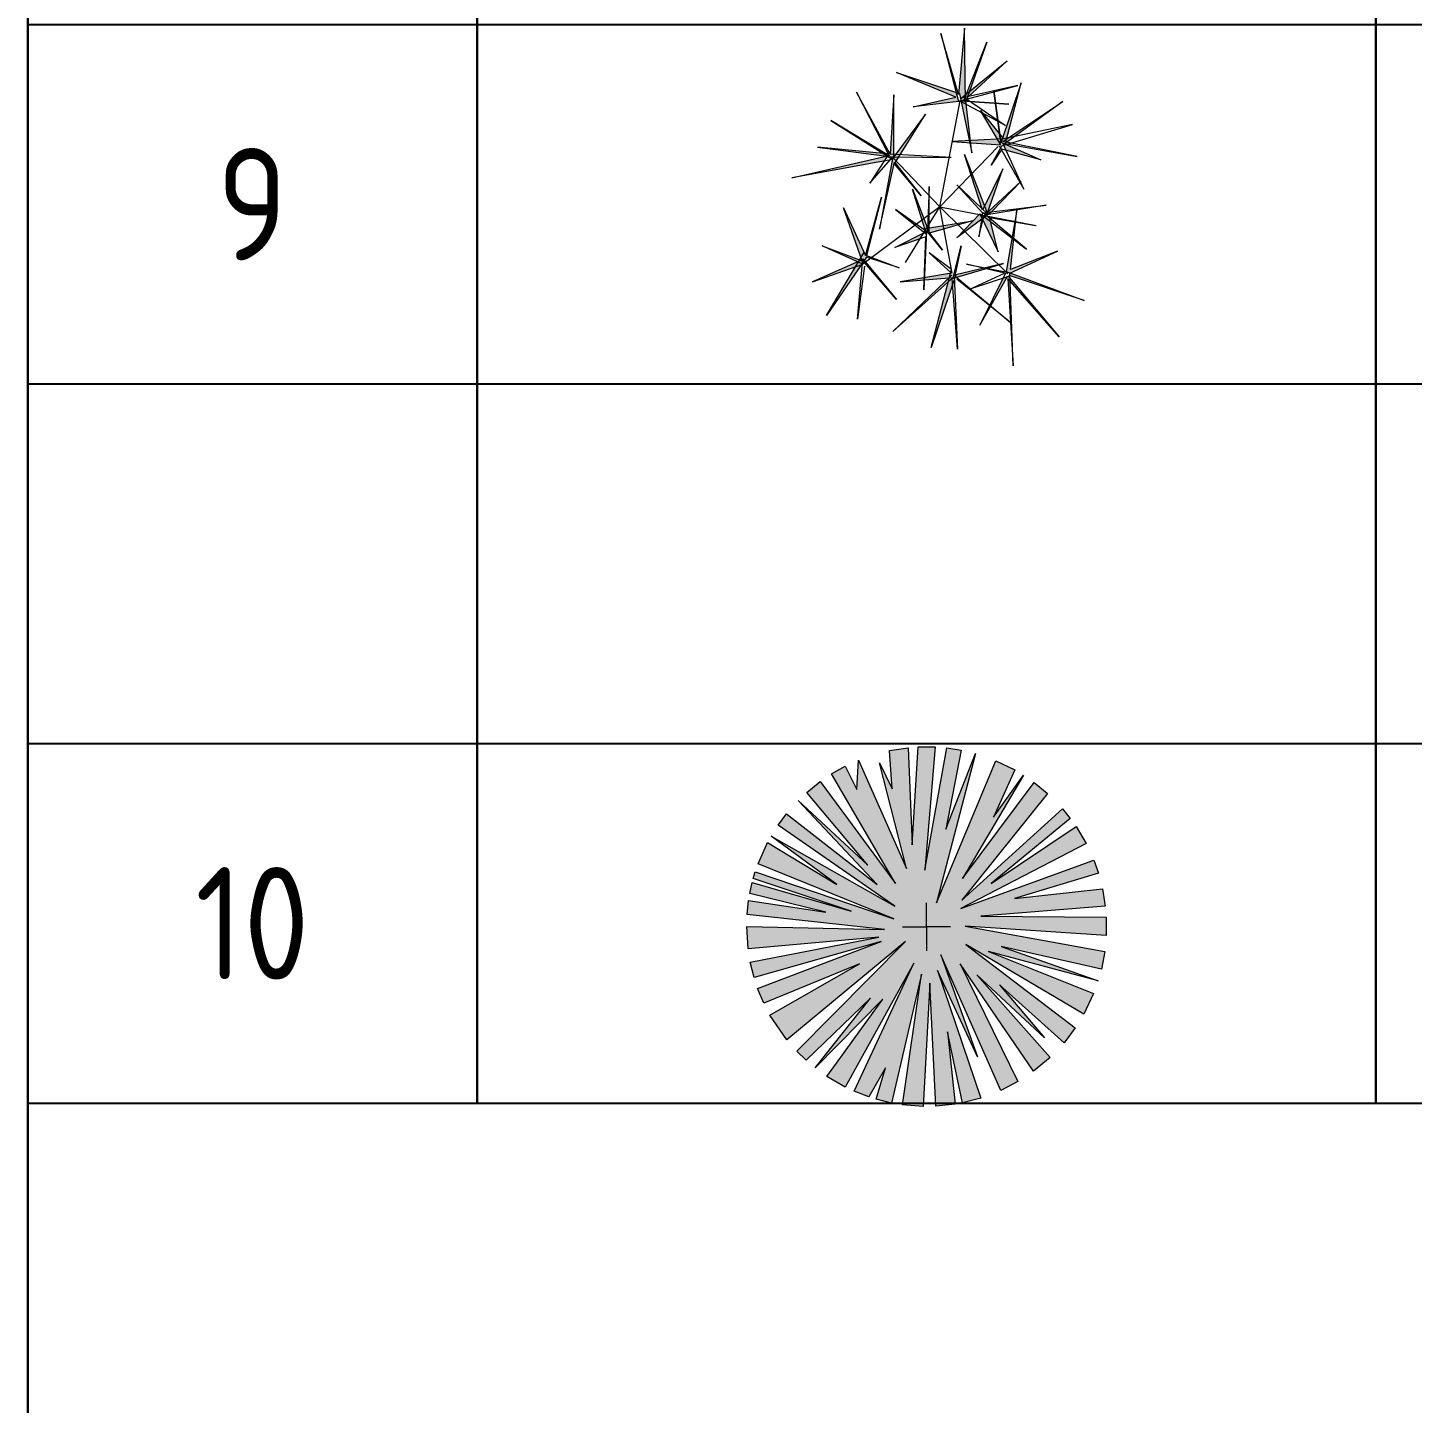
# Model space of a CAD drawing. Header units: metres. Extents: x -2072 to 1581266, y 0 to 323429.
# Drawn here: x 1734.68 to 1765.49, y 2012.66 to 2043.27 of the extents above; entities that cross this region are included whole.
import ezdxf

# ---------------------------------------------------------------- set-up
doc = ezdxf.new("R2010")
doc.units = ezdxf.units.M
doc.layers.add('ГП - Лист (таблица)', color=7, linetype='Continuous', lineweight=9)
doc.layers.add('ГП_Озеленение_деревья и кустарники', color=7, linetype='Continuous', lineweight=9, true_color=0x2e7666)
doc.styles.add('GOST Common_2', font='GOST_Common.ttf', dxfattribs={"width": 0.9, "height": 2.5})
doc.styles.add('ГП Ариал 2016', font='arial.ttf')

# ---------------------------------------------------------------- blocks, each defined once
blk = doc.blocks.new('*T90')
at = {"layer": 'Defpoints', "color": 8, "linetype": 'ByBlock', "lineweight": 0, "transparency": 16777216}
for p, q in [((0, 0), (208.026, 0)), ((0, 0), (0, -10)), ((208.026, 0), (208.026, -10))]:
    blk.add_line(p, q, dxfattribs=at)
at = {"layer": 'ГП - Лист (таблица)', "color": 0, "linetype": 'ByBlock', "lineweight": 40, "transparency": 16777216}
for p, q in [((0, -10), (208.026, -10)), ((0, -10), (0, -29.267)), ((10, -10), (10, -29.267)), ((30, -10), (30, -29.267)), ((115, -10), (115, -29.267)), ((132.406, -10), (132.406, -29.267)), ((151.584, -10), (151.584, -29.267)), ((166.584, -10), (166.584, -29.267)), ((208.026, -10), (208.026, -29.267))]:
    blk.add_line(p, q, dxfattribs=at)
at = {"layer": 'ГП - Лист (таблица)', "color": 0, "linetype": 'ByBlock', "lineweight": 30, "transparency": 16777216}
for p, q in [((0, -29.267), (208.026, -29.267)), ((0, -29.267), (0, -677.267)), ((208.026, -29.267), (208.026, -677.267)), ((10, -37.267), (10, -125.267)), ((30, -37.267), (30, -125.267)), ((115, -37.267), (115, -125.267)), ((132.406, -37.267), (132.406, -125.267)), ((151.584, -37.267), (151.584, -125.267)), ((166.584, -37.267), (166.584, -125.267)), ((10, -133.267), (10, -277.267)), ((30, -133.267), (30, -277.267)), ((115, -133.267), (115, -277.267)), ((132.406, -133.267), (132.406, -277.267)), ((151.584, -133.267), (151.584, -277.267)), ((166.584, -133.267), (166.584, -277.267)), ((10, -285.267), (10, -549.267)), ((30, -285.267), (30, -549.267)), ((115, -285.267), (115, -549.267)), ((132.406, -285.267), (132.406, -549.267)), ((151.584, -285.267), (151.584, -549.267)), ((166.584, -285.267), (166.584, -549.267)), ((10, -557.267), (10, -621.267)), ((30, -557.267), (30, -621.267)), ((115, -557.267), (115, -621.267)), ((132.406, -557.267), (132.406, -621.267)), ((151.584, -557.267), (151.584, -621.267)), ((166.584, -557.267), (166.584, -621.267)), ((10, -629.267), (10, -677.267)), ((30, -629.267), (30, -677.267)), ((115, -629.267), (115, -677.267)), ((132.406, -629.267), (132.406, -677.267)), ((151.584, -629.267), (151.584, -677.267)), ((166.584, -629.267), (166.584, -677.267))]:
    blk.add_line(p, q, dxfattribs=at)
at = {"layer": 'ГП - Лист (таблица)', "color": 0, "linetype": 'ByBlock', "lineweight": -2, "transparency": 16777216}
for p, q in [((0, -37.267), (208.026, -37.267)), ((0, -45.267), (208.026, -45.267)), ((0, -53.267), (208.026, -53.267)), ((0, -61.267), (208.026, -61.267)), ((0, -69.267), (208.026, -69.267)), ((0, -77.267), (208.026, -77.267)), ((0, -85.267), (208.026, -85.267)), ((0, -93.267), (208.026, -93.267)), ((0, -101.267), (208.026, -101.267)), ((0, -109.267), (208.026, -109.267)), ((0, -117.267), (208.026, -117.267)), ((0, -125.267), (208.026, -125.267)), ((0, -133.267), (208.026, -133.267)), ((0, -141.267), (208.026, -141.267)), ((0, -149.267), (208.026, -149.267)), ((0, -157.267), (208.026, -157.267)), ((0, -165.267), (208.026, -165.267)), ((0, -173.267), (208.026, -173.267)), ((0, -181.267), (208.026, -181.267)), ((0, -189.267), (208.026, -189.267)), ((0, -197.267), (208.026, -197.267)), ((0, -205.267), (208.026, -205.267)), ((0, -213.267), (208.026, -213.267)), ((0, -221.267), (208.026, -221.267)), ((0, -229.267), (208.026, -229.267)), ((0, -237.267), (208.026, -237.267)), ((0, -245.267), (208.026, -245.267)), ((0, -253.267), (208.026, -253.267)), ((0, -261.267), (208.026, -261.267)), ((0, -269.267), (208.026, -269.267)), ((0, -277.267), (208.026, -277.267)), ((0, -285.267), (208.026, -285.267)), ((0, -293.267), (208.026, -293.267)), ((0, -301.267), (208.026, -301.267)), ((0, -309.267), (208.026, -309.267)), ((0, -317.267), (208.026, -317.267)), ((0, -325.267), (208.026, -325.267)), ((0, -333.267), (208.026, -333.267)), ((0, -341.267), (208.026, -341.267)), ((0, -349.267), (208.026, -349.267)), ((0, -357.267), (208.026, -357.267)), ((0, -365.267), (208.026, -365.267)), ((0, -373.267), (208.026, -373.267)), ((0, -381.267), (208.026, -381.267)), ((0, -389.267), (208.026, -389.267)), ((0, -397.267), (208.026, -397.267)), ((0, -405.267), (208.026, -405.267)), ((0, -413.267), (208.026, -413.267)), ((0, -421.267), (208.026, -421.267)), ((0, -429.267), (208.026, -429.267)), ((0, -437.267), (208.026, -437.267)), ((0, -445.267), (208.026, -445.267)), ((0, -453.267), (208.026, -453.267)), ((0, -461.267), (208.026, -461.267)), ((0, -469.267), (208.026, -469.267)), ((0, -477.267), (208.026, -477.267)), ((0, -485.267), (208.026, -485.267)), ((0, -493.267), (208.026, -493.267)), ((0, -501.267), (208.026, -501.267)), ((0, -509.267), (208.026, -509.267)), ((0, -517.267), (208.026, -517.267)), ((0, -525.267), (208.026, -525.267)), ((0, -533.267), (208.026, -533.267)), ((0, -541.267), (208.026, -541.267)), ((0, -549.267), (208.026, -549.267)), ((0, -557.267), (208.026, -557.267)), ((0, -565.267), (208.026, -565.267)), ((0, -573.267), (208.026, -573.267)), ((0, -581.267), (208.026, -581.267)), ((0, -589.267), (208.026, -589.267)), ((0, -597.267), (208.026, -597.267)), ((0, -605.267), (208.026, -605.267)), ((0, -613.267), (208.026, -613.267)), ((0, -621.267), (208.026, -621.267)), ((0, -629.267), (208.026, -629.267)), ((0, -637.267), (208.026, -637.267)), ((0, -645.267), (208.026, -645.267)), ((0, -653.267), (208.026, -653.267)), ((0, -661.267), (208.026, -661.267)), ((0, -669.267), (208.026, -669.267)), ((0, -677.267), (208.026, -677.267))]:
    blk.add_line(p, q, dxfattribs=at)
at = {"layer": 'ГП - Лист (таблица)', "transparency": 16777216}
for s, insert, char_height, width, attachment_point, style in [('Ведомость элементов озеленения', (104.013, -5), 3.5, 205.02644, 5, 'GOST Common_2'), ('Обхват ствола, см', (123.703, -19.634), 2.5, 17.40565, 5, 'GOST Common_2'), ('{\\W0.8;Условное обозначение}', (20, -19.634), 2.5, 20, 5, 'GOST Common_2'), ('Наименование породы или\\Pвид насаждения', (72.5, -19.634), 2.5, 85, 5, 'GOST Common_2'), ('Размер,\\Pсм', (141.995, -19.634), 2.5, 19.17871, 5, 'GOST Common_2'), ('Примечание', (187.305, -19.634), 2.5, 41.44209, 5, 'GOST Common_2'), ('Поз.', (5, -19.634), 2.5, 10, 5, 'GOST Common_2'), ('Кол.', (159.084, -19.634), 2.5, 15, 5, 'GOST Common_2'), ('Хвойные деревья и кустарники', (104.013, -33.267), 2.5, 205.02644, 5, 'GOST Common_2'), ('\\A1;1', (5, -41.267), 2.5, 7, 5, 'GOST Common_2'), ('{\\C0;Ель}', (31.5, -41.267), 2.5, 82, 4, 'GOST Common_2'), ('20-25', (123.703, -41.267), 2.5, 14.40565, 5, 'GOST Common_2'), ('500-600', (141.995, -41.267), 2.5, 16.17871, 5, 'GOST Common_2'), ('С комом 0.8*0.8*0.8', (187.305, -41.267), 2.5, 38.44209, 5, 'GOST Common_2'), ('Лиственница', (31.5, -49.267), 2.5, 82, 4, 'GOST Common_2'), ('\\A1;2', (5, -49.267), 2.5, 7, 5, 'GOST Common_2'), ('\\A1;3', (5, -57.267), 2.5, 7, 5, 'GOST Common_2'), ('Сосна', (31.5, -57.267), 2.5, 82, 4, 'GOST Common_2'), ('{\\C0;Сосна горная}', (31.5, -65.267), 2.5, 82, 4, 'GOST Common_2'), ('4', (5, -65.267), 2.5, 7, 5, 'GOST Common_2'), ('5', (5, -73.267), 2.5, 7, 5, 'GOST Common_2'), ('Можжевельник', (31.5, -73.267), 2.5, 82, 4, 'GOST Common_2'), ('{\\fGOST Common|b0|i0|c204|p34;\\W0.9;\\C0;Можжевельник горизонтальный}', (31.5, -81.267), 2.5, 82, 4, 'ГП Ариал 2016'), ('6', (5, -81.267), 2.5, 7, 5, 'GOST Common_2'), ('7', (5, -89.267), 2.5, 7, 5, 'GOST Common_2'), ('{\\fGOST Common|b0|i0|c204|p34;\\W0.9;\\C0;Пихта}', (31.5, -89.267), 2.5, 82, 4, 'ГП Ариал 2016'), ('{\\fGOST Common|b0|i0|c204|p34;\\W0.9;\\C0;Псевдотсуга}', (31.5, -97.267), 2.5, 82, 4, 'ГП Ариал 2016'), ('8', (5, -97.267), 2.5, 7, 5, 'GOST Common_2'), ('{\\fGOST Common|b0|i0|c204|p34;\\W0.9;\\C0;Микробиота перекрёстнопарная}', (31.5, -105.267), 2.5, 82, 4, 'ГП Ариал 2016'), ('9', (5, -105.267), 2.5, 7, 5, 'GOST Common_2'), ('{\\fGOST Common|b0|i0|c204|p34;\\W0.9;\\C0;Тсуга}', (31.5, -113.267), 2.5, 82, 4, 'ГП Ариал 2016'), ('{\\fGOST Common|b0|i0|c204|p34;\\W0.9;\\C0;Туя западная}', (31.5, -121.267), 2.5, 82, 4, 'ГП Ариал 2016'), ('10', (5, -121.267), 2.5, 7, 5, 'GOST Common_2'), ('{\\fArial|b0|i0|c204|p34;Лиственные деревья }', (104.013, -129.267), 2.5, 205.02644, 5, 'GOST Common_2'), ('Бархат Амурский', (31.5, -137.267), 2.5, 82, 4, 'GOST Common_2'), ('1', (5, -137.267), 2.5, 7, 5, 'GOST Common_2'), ('Береза', (31.5, -145.267), 2.5, 82, 4, 'GOST Common_2'), ('2', (5, -145.267), 2.5, 7, 5, 'GOST Common_2'), ('Боярышник', (31.5, -153.267), 2.5, 82, 4, 'GOST Common_2'), ('3', (5, -153.267), 2.5, 7, 5, 'GOST Common_2'), ('4', (5, -161.267), 2.5, 7, 5, 'GOST Common_2'), ('Вишня', (31.5, -161.267), 2.5, 82, 4, 'GOST Common_2'), ('5', (5, -169.267), 2.5, 7, 5, 'GOST Common_2'), ('Вяз', (31.5, -169.267), 2.5, 82, 4, 'GOST Common_2'), ('Груша', (31.5, -177.267), 2.5, 82, 4, 'GOST Common_2'), ('6', (5, -177.267), 2.5, 7, 5, 'GOST Common_2'), ('Дуб', (31.5, -185.267), 2.5, 82, 4, 'GOST Common_2'), ('7', (5, -185.267), 2.5, 7, 5, 'GOST Common_2'), ('8', (5, -193.267), 2.5, 7, 5, 'GOST Common_2'), ('Ива ', (31.5, -193.267), 2.5, 82, 4, 'GOST Common_2'), ('9', (5, -201.267), 2.5, 7, 5, 'GOST Common_2'), ('Клен', (31.5, -201.267), 2.5, 82, 4, 'GOST Common_2'), ('10', (5, -209.267), 2.5, 7, 5, 'GOST Common_2'), ('Конский каштан', (31.5, -209.267), 2.5, 82, 4, 'GOST Common_2'), ('11', (5, -217.267), 2.5, 7, 5, 'GOST Common_2'), ('Липа ', (31.5, -217.267), 2.5, 82, 4, 'GOST Common_2'), ('12', (5, -225.267), 2.5, 7, 5, 'GOST Common_2'), ('Ольха', (31.5, -225.267), 2.5, 82, 4, 'GOST Common_2'), ('Акация (Робиния)', (31.5, -233.267), 2.5, 82, 4, 'GOST Common_2'), ('13', (5, -233.267), 2.5, 7, 5, 'GOST Common_2'), ('14', (5, -241.267), 2.5, 7, 5, 'GOST Common_2'), ('Рябина', (31.5, -241.267), 2.5, 82, 4, 'GOST Common_2'), ('15', (5, -249.267), 2.5, 7, 5, 'GOST Common_2'), ('Слива', (31.5, -249.267), 2.5, 82, 4, 'GOST Common_2'), ('16', (5, -257.267), 2.5, 7, 5, 'GOST Common_2'), ('Тополь', (31.5, -257.267), 2.5, 82, 4, 'GOST Common_2'), ('Черемуха', (31.5, -265.267), 2.5, 82, 4, 'GOST Common_2'), ('17', (5, -265.267), 2.5, 7, 5, 'GOST Common_2'), ('18', (5, -273.267), 2.5, 7, 5, 'GOST Common_2'), ('Яблоня', (31.5, -273.267), 2.5, 82, 4, 'GOST Common_2'), ('Лиственные кустарники', (104.013, -281.267), 3.5, 205.02644, 5, 'ГП Ариал 2016'), ('Арония', (31.5, -289.267), 2.5, 82, 4, 'GOST Common_2'), ('1', (5, -289.267), 2.5, 7, 5, 'GOST Common_2'), ('Барбарис', (31.5, -297.267), 2.5, 82, 4, 'GOST Common_2'), ('2', (5, -297.267), 2.5, 7, 5, 'GOST Common_2'), ('Бересклет', (31.5, -305.267), 2.5, 82, 4, 'GOST Common_2'), ('3', (5, -305.267), 2.5, 7, 5, 'GOST Common_2'), ('Бирючина Вегейла', (31.5, -313.267), 2.5, 82, 4, 'GOST Common_2'), ('4', (5, -313.267), 2.5, 7, 5, 'GOST Common_2'), ('Бузина', (31.5, -321.267), 2.5, 82, 4, 'GOST Common_2'), ('5', (5, -321.267), 2.5, 7, 5, 'GOST Common_2'), ('6', (5, -329.267), 2.5, 7, 5, 'GOST Common_2'), ('Вегейла', (31.5, -329.267), 2.5, 82, 4, 'GOST Common_2'), ('Гортензия', (31.5, -337.267), 2.5, 82, 4, 'GOST Common_2'), ('7', (5, -337.267), 2.5, 7, 5, 'GOST Common_2'), ('Дерен', (31.5, -345.267), 2.5, 82, 4, 'GOST Common_2'), ('8', (5, -345.267), 2.5, 7, 5, 'GOST Common_2'), ('9', (5, -353.267), 2.5, 7, 5, 'GOST Common_2'), ('Жимолость', (31.5, -353.267), 2.5, 82, 4, 'GOST Common_2'), ('Ива пурпурная ф. "Nana"', (31.5, -361.267), 2.5, 82, 4, 'GOST Common_2'), ('10', (5, -361.267), 2.5, 7, 5, 'GOST Common_2'), ('Ирга', (31.5, -369.267), 2.5, 82, 4, 'GOST Common_2'), ('11', (5, -369.267), 2.5, 7, 5, 'GOST Common_2'), ('12', (5, -377.267), 2.5, 7, 5, 'GOST Common_2'), ('Калина', (31.5, -377.267), 2.5, 82, 4, 'GOST Common_2'), ('Карагана', (31.5, -385.267), 2.5, 82, 4, 'GOST Common_2'), ('13', (5, -385.267), 2.5, 7, 5, 'GOST Common_2'), ('14', (5, -393.267), 2.5, 7, 5, 'GOST Common_2'), ('Кизильник', (31.5, -393.267), 2.5, 82, 4, 'GOST Common_2'), ('15', (5, -401.267), 2.5, 7, 5, 'GOST Common_2'), ('Лапчатка', (31.5, -401.267), 2.5, 82, 4, 'GOST Common_2'), ('Лещина', (31.5, -409.267), 2.5, 82, 4, 'GOST Common_2'), ('16', (5, -409.267), 2.5, 7, 5, 'GOST Common_2'), ('17', (5, -417.267), 2.5, 7, 5, 'GOST Common_2'), ('Лох', (31.5, -417.267), 2.5, 82, 4, 'GOST Common_2'), ('18', (5, -425.267), 2.5, 7, 5, 'GOST Common_2'), ('Магония', (31.5, -425.267), 2.5, 82, 4, 'GOST Common_2'), ('Пузыреплодник калинолистный', (31.5, -433.267), 2.5, 82, 4, 'GOST Common_2'), ('19', (5, -433.267), 2.5, 7, 5, 'GOST Common_2'), ('Ракитник русский', (31.5, -441.267), 2.5, 82, 4, 'GOST Common_2'), ('20', (5, -441.267), 2.5, 7, 5, 'GOST Common_2'), ('Рододендрон даурский', (31.5, -449.267), 2.5, 82, 4, 'GOST Common_2'), ('21', (5, -449.267), 2.5, 7, 5, 'GOST Common_2'), ('22', (5, -457.267), 2.5, 7, 5, 'GOST Common_2'), ('Роза', (31.5, -457.267), 2.5, 82, 4, 'GOST Common_2'), ('Рябинник', (31.5, -465.267), 2.5, 82, 4, 'GOST Common_2'), ('23', (5, -465.267), 2.5, 7, 5, 'GOST Common_2'), ('Сирень', (31.5, -473.267), 2.5, 82, 4, 'GOST Common_2'), ('24', (5, -473.267), 2.5, 7, 5, 'GOST Common_2'), ('Смородина', (31.5, -481.267), 2.5, 82, 4, 'GOST Common_2'), ('25', (5, -481.267), 2.5, 7, 5, 'GOST Common_2'), ('26', (5, -489.267), 2.5, 7, 5, 'GOST Common_2'), ('Снежнеягоник', (31.5, -489.267), 2.5, 82, 4, 'GOST Common_2'), ('Спирея', (31.5, -497.267), 2.5, 82, 4, 'GOST Common_2'), ('27', (5, -497.267), 2.5, 7, 5, 'GOST Common_2'), ('Стефанандра', (31.5, -505.267), 2.5, 82, 4, 'GOST Common_2'), ('28', (5, -505.267), 2.5, 7, 5, 'GOST Common_2'), ('Форзиция', (31.5, -513.267), 2.5, 82, 4, 'GOST Common_2'), ('29', (5, -513.267), 2.5, 7, 5, 'GOST Common_2'), ('30', (5, -521.267), 2.5, 7, 5, 'GOST Common_2'), ('Хеномелес', (31.5, -521.267), 2.5, 82, 4, 'GOST Common_2'), ('Чубушник', (31.5, -529.267), 2.5, 82, 4, 'GOST Common_2'), ('31', (5, -529.267), 2.5, 7, 5, 'GOST Common_2'), ('32', (5, -537.267), 2.5, 7, 5, 'GOST Common_2'), ('33', (5, -545.267), 2.5, 7, 5, 'GOST Common_2'), ('Лианы', (104.013, -553.267), 3.5, 205.02644, 5, 'ГП Ариал 2016'), ('Актинидия коломкита', (31.5, -561.267), 2.5, 82, 4, 'GOST Common_2'), ('1', (5, -561.267), 2.5, 7, 5, 'GOST Common_2'), ('Девичий виноград', (31.5, -569.267), 2.5, 82, 4, 'GOST Common_2'), ('2', (5, -569.267), 2.5, 7, 5, 'GOST Common_2'), ('Древогубец', (31.5, -577.267), 2.5, 82, 4, 'GOST Common_2'), ('3', (5, -577.267), 2.5, 7, 5, 'GOST Common_2'), ('Жимолость каприфоль', (31.5, -585.267), 2.5, 82, 4, 'GOST Common_2'), ('4', (5, -585.267), 2.5, 7, 5, 'GOST Common_2'), ('5', (5, -593.267), 2.5, 7, 5, 'GOST Common_2'), ('{\\fArial|b0|i0|c204|p34;Хмель}', (31.5, -593.267), 2.5, 82, 4, 'GOST Common_2'), ('{\\fGOST Common|b0|i0|c204|p34;\\W0.9;Существующие зеленые насаждения}', (104.013, -625.267), 3.5, 205.02644, 5, 'ГП Ариал 2016'), ('Существующие древесное насаждение', (31.5, -633.267), 2.5, 82, 4, 'GOST Common_2'), ('1', (5, -633.267), 2.5, 7, 5, 'GOST Common_2'), ('Существующие кустарниковое насаждение', (31.5, -641.267), 2.5, 82, 4, 'GOST Common_2'), ('2', (5, -641.267), 2.5, 7, 5, 'GOST Common_2'), ('Существующие хвойное насаждение', (31.5, -649.267), 2.5, 82, 4, 'GOST Common_2'), ('3', (5, -649.267), 2.5, 7, 5, 'GOST Common_2'), ('Существующая живая изгородь', (31.5, -657.267), 2.5, 82, 4, 'GOST Common_2'), ('4', (5, -657.267), 2.5, 7, 5, 'GOST Common_2')]:
    blk.add_mtext(s, dxfattribs=dict(at, insert=insert, char_height=char_height, width=width, attachment_point=attachment_point, style=style))
blk = doc.blocks.new('Туя западная')
h = blk.add_hatch(color=256)
h.dxf.hatch_style = 1
h.set_gradient(color1=(29, 49, 28), color2=(65, 108, 51), tint=1, name='INVSPHERICAL')
h.paths.add_polyline_path([(-0.778, -3.921), (-1.122, -3.837), (-0.912, -3.139), (-1.283, -3.786), (-1.611, -3.658), (-0.279, -0.809), (-1.806, -3.566), (-2.213, -3.329), (-0.968, -1.611), (-2.477, -3.137), (-1.248, -1.592), (-2.679, -2.967), (-2.886, -2.765), (-0.465, -0.325), (-3.106, -2.516), (-3.482, -1.963), (-1.49, -0.828), (-3.619, -1.697), (-3.755, -1.37), (-1.006, -0.325), (-3.834, -1.131), (-3.92, -0.785), (-1.061, -0.232), (-3.967, -0.49), (-3.998, 0.002), (-0.931, -0.064), (-3.989, 0.269), (-3.955, 0.583), (-2.235, 0.327), (-3.93, 0.737), (-3.876, 0.98), (-1.676, 0.346), (-3.852, 1.071), (-3.808, 1.218), (-0.726, 0.178), (-3.746, 1.397), (-3.534, 1.871), (-1.993, 0.942), (-3.457, 2.01), (-0.707, 0.458), (-3.299, 2.26), (-3.114, 2.51), (-1.099, 0.942), (-2.85, 2.806), (-1.304, 1.371), (-2.66, 2.987), (-2.362, 3.228), (-0.689, 0.961), (-2.113, 3.397), (-1.807, 3.569), (-1.546, 3.048), (-1.511, 3.705), (-0.447, 1.296), (-1.043, 3.644), (-0.763, 3.066), (-0.822, 3.916), (-0.409, 3.981), (-0.316, 1.818), (-0.188, 3.997), (0.19, 3.997), (-0.037, 1.259), (0.45, 3.977), (0.769, 3.928), (0.429, 2.172), (1.092, 3.85), (0.224, 0.532), (1.546, 3.692), (1.964, 3.488), (1.491, 2.433), (2.156, 3.373), (0.802, 1.073), (2.396, 3.207), (2.692, 2.962), (0.783, 0.588), (3.023, 2.624), (3.198, 2.408), (1.435, 0.961), (3.327, 2.226), (3.55, 1.85), (0.765, 0.402), (3.719, 1.479), (3.822, 1.191), (1.957, 0.625), (3.913, 0.845), (3.976, 0.456), (1.212, 0.234), (3.997, 0.216), (3.998, -0.193), (0.858, 0.01), (3.964, -0.548), (3.889, -0.943), (1.659, -0.437), (3.816, -1.205), (1.38, -0.549), (3.717, -1.483), (3.498, -1.943), (0.876, -0.399), (3.308, -2.25), (3.059, -2.579), (1.622, -1.294), (2.628, -2.468), (1.119, -1.07), (2.748, -2.907), (2.381, -3.214), (0.746, -0.828), (2.035, -3.443), (1.657, -3.64), (0.317, -0.623), (1.137, -2.896), (0.243, -0.977), (1.206, -3.813), (0.801, -3.918), (0.466, -2.337), (0.638, -3.947), (0.205, -3.993), (0.075, -1.257), (-0.074, -3.997), (-0.533, -3.962), (-0.111, -1.052)])
at = {"linetype": 'Continuous'}
blk.add_lwpolyline([(-0.778, -3.921), (-1.122, -3.837), (-0.912, -3.139), (-1.283, -3.786), (-1.611, -3.658), (-0.279, -0.809), (-1.806, -3.566), (-2.213, -3.329), (-0.968, -1.611), (-2.477, -3.137), (-1.248, -1.592), (-2.679, -2.967), (-2.886, -2.765), (-0.465, -0.325), (-3.106, -2.516), (-3.482, -1.963), (-1.49, -0.828), (-3.619, -1.697), (-3.755, -1.37), (-1.006, -0.325), (-3.834, -1.131), (-3.92, -0.785), (-1.061, -0.232), (-3.967, -0.49), (-3.998, 0.002), (-0.931, -0.064), (-3.989, 0.269), (-3.955, 0.583), (-2.235, 0.327), (-3.93, 0.737), (-3.876, 0.98), (-1.676, 0.346), (-3.852, 1.071), (-3.808, 1.218), (-0.726, 0.178), (-3.746, 1.397), (-3.534, 1.871), (-1.993, 0.942), (-3.457, 2.01), (-0.707, 0.458), (-3.299, 2.26), (-3.114, 2.51), (-1.099, 0.942), (-2.85, 2.806), (-1.304, 1.371), (-2.66, 2.987), (-2.362, 3.228), (-0.689, 0.961), (-2.113, 3.397), (-1.807, 3.569), (-1.546, 3.048), (-1.511, 3.705), (-0.447, 1.296), (-1.043, 3.644), (-0.763, 3.066), (-0.822, 3.916), (-0.409, 3.981), (-0.316, 1.818), (-0.188, 3.997), (0.19, 3.997), (-0.037, 1.259), (0.45, 3.977), (0.769, 3.928), (0.429, 2.172), (1.092, 3.85), (0.224, 0.532), (1.546, 3.692), (1.964, 3.488), (1.491, 2.433), (2.156, 3.373), (0.802, 1.073), (2.396, 3.207), (2.692, 2.962), (0.783, 0.588), (3.023, 2.624), (3.198, 2.408), (1.435, 0.961), (3.327, 2.226), (3.55, 1.85), (0.765, 0.402), (3.719, 1.479), (3.822, 1.191), (1.957, 0.625), (3.913, 0.845), (3.976, 0.456), (1.212, 0.234), (3.997, 0.216), (3.998, -0.193), (0.858, 0.01), (3.964, -0.548), (3.889, -0.943), (1.659, -0.437), (3.816, -1.205), (1.38, -0.549), (3.717, -1.483), (3.498, -1.943), (0.876, -0.399), (3.308, -2.25), (3.059, -2.579), (1.622, -1.294), (2.628, -2.468), (1.119, -1.07), (2.748, -2.907), (2.381, -3.214), (0.746, -0.828), (2.035, -3.443), (1.657, -3.64), (0.317, -0.623), (1.137, -2.896), (0.243, -0.977), (1.206, -3.813), (0.801, -3.918), (0.466, -2.337), (0.638, -3.947), (0.205, -3.993), (0.075, -1.257), (-0.074, -3.997), (-0.533, -3.962), (-0.111, -1.052)], close=True, dxfattribs=at)
for points in [[(0.533, 0), (0, 0), (0, 0.533)], [(-0.533, 0), (0, 0), (0, -0.533)]]:
    blk.add_lwpolyline(points, dxfattribs=at)
blk = doc.blocks.new('Микробиота перекрестнопарнная')
at = {"transparency": 33554546}
h = blk.add_hatch(color=62, dxfattribs=at)
h.dxf.hatch_style = 1
h.paths.add_polyline_path([(-149.9, 364.3), (-161.4, 171.5), (-149.9, 170.9)])
h.paths.add_polyline_path([(-181.2, 149.1), (-171, 164.9), (-173.1, 165.2), (-481.5, 93.8)])
h.paths.add_polyline_path([(-184.1, 173.7), (-398, 194.6), (-173.1, 165.2), (-171.2, 165.6)])
h.paths.add_polyline_path([(-147.3, 145.6), (-145.3, 143.1), (-133.1, 162.7), (-150.2, 162.9), (-149.9, 163.4), (-149.9, 170.9), (-161.8, 171.6), (-167.9, 172.2), (-164.6, 165.8), (-176.5, 173), (-184.1, 173.7), (-171.2, 165.6), (-170.4, 165.8), (-170.7, 165.3), (-158, 157.3), (-153.1, 162.9), (-154.5, 155.2), (-153.1, 154.3), (-154.7, 154), (-196.3, -73.2)])
h.paths.add_polyline_path([(-46.5, 301.1), (-144.5, 170.6), (-128.7, 169.6)])
h.paths.add_polyline_path([(-128.7, 169.6), (-144.5, 170.6), (-149.9, 163.4), (-149.9, 162.9), (-133.1, 162.7)])
h.paths.add_polyline_path([(-271.2, 373.1), (-167.9, 172.2), (-161.8, 171.6)])
h.paths.add_polyline_path([(-256.1, -189.1), (-274.9, -195.7), (-368.7, -354.1)])
h.paths.add_polyline_path([(-265.8, -180.2), (-274.9, -195.7), (-256.1, -189.1), (-253.8, -185.7)])
h.paths.add_polyline_path([(-251.1, -175.5), (-253.5, -172.7), (-254.4, -173.1), (-253.5, -175.6), (-257, -174.3), (-264.2, -177.5), (-265.8, -180.2), (-253.8, -185.7), (-251.8, -182.6)])
h.paths.add_polyline_path([(-257, -174.3), (-261.3, -172.7), (-264.2, -177.5)])
h.paths.add_polyline_path([(-257.1, -165.5), (-261.3, -172.7), (-257, -174.3), (-254.4, -173.1)], flags=17)
h.paths.add_polyline_path([(-274.9, -195.7), (-265.8, -180.2), (-268, -179.2), (-414.8, -244.7)])
h.paths.add_polyline_path([(-383.1, -126.7), (-268, -179.2), (-264.2, -177.5), (-261.3, -172.7)])
h.paths.add_polyline_path([(-314, -2.9), (-254.4, -173.1), (-253.5, -172.7), (-251.1, -175.5), (-250.6, -169.9), (-246.5, -174.9), (-239.1, -164.1), (-225.6, -168.5), (-221.2, -165.1), (-239.1, -158.3), (-190.1, 31.7), (-242, -158.3)])
h.paths.add_polyline_path([(-241.8, -180.5), (-244.8, -182.8), (-141.2, -302.3)])
h.paths.add_polyline_path([(-246.5, -174.9), (-248.7, -178.2), (-244.8, -182.8), (-241.8, -180.5)])
h.paths.add_polyline_path([(-246.5, -174.9), (-250.6, -169.9), (-251.1, -175.5), (-248.7, -178.2)])
h.paths.add_polyline_path([(26.9, -244.7), (30.4, -231.4), (30.1, -231.4), (-152.7, -405.9)])
h.paths.add_polyline_path([(41.7, -251.4), (40.3, -233.2), (46.3, -231.5), (46.1, -227.4), (43.3, -229.9), (43.2, -230.3), (42.9, -230.4), (26.9, -244.7), (-28.8, -457.8)])
h.paths.add_polyline_path([(42.9, -230.4), (30.4, -231.4), (26.9, -244.7)], flags=17)
h.paths.add_polyline_path([(34.3, -216.5), (-50.1, -231), (-50.4, -238.1), (30.1, -231.4), (30.5, -231.1)])
h.paths.add_polyline_path([(-50.5, -231.1), (-129.6, -244.7), (-50.8, -238.1)])
h.paths.add_polyline_path([(-52.9, -85.5), (-146.9, -132.4), (-64.6, -104.2)])
h.paths.add_polyline_path([(-52, -38.8), (-57.7, -43.1), (-47.3, -76.3), (-41.3, -66.6)])
h.paths.add_polyline_path([(-89.3, 57.6), (-57.7, -43.1), (-52, -38.8)])
h.paths.add_polyline_path([(-34.6, 36.5), (-35.7, 37.7), (-38.4, -28.6), (-34.6, -25.8)])
h.paths.add_polyline_path([(-34.6, 66.2), (-35.7, 37.7), (-34.6, 36.5)])
h.paths.add_polyline_path([(-34.6, -25.8), (-38.4, -28.6), (-39.8, -64.2), (-34.6, -55.8)])
h.paths.add_polyline_path([(-34.6, -55.8), (-39.8, -64.2), (-40, -69), (-34.6, -68.2)])
h.paths.add_polyline_path([(-34.6, -68.2), (-40, -69), (-40.3, -77.7), (-34.6, -85.2)], flags=17)
h.paths.add_polyline_path([(60.1, -59.3), (54.9, -54.2), (11.4, -61), (13.6, -72.6)])
h.paths.add_polyline_path([(106.6, -46.1), (54.9, -54.2), (60.1, -59.3)])
h.paths.add_polyline_path([(11.4, -61), (-34.6, -68.2), (-34.6, -85.2), (-33.8, -86.2), (13.6, -72.6)])
h.paths.add_polyline_path([(-33.8, -86.2), (-34.6, -86.4), (-34.6, -85.2), (-40.3, -77.7), (-40, -69), (-40.3, -69.1), (-41.3, -66.6), (-47.3, -76.3), (-46.7, -78.1), (-43.3, -80.5), (-43.2, -77.7), (8.6, -141.1)])
h.paths.add_polyline_path([(69.1, -126.7), (43.3, -229.9), (46.1, -227.4), (46.3, -231.5), (48.8, -230.7), (50.4, -225.8), (49, -224.6)])
h.paths.add_polyline_path([(148.4, -201.5), (141.9, -200), (51.9, -221.7), (50.4, -225.8), (54.4, -229.1)])
h.paths.add_polyline_path([(219.8, -228), (204.8, -232.9), (162.1, -319.7), (165.7, -322.7)])
h.paths.add_polyline_path([(164.7, -324.4), (161.2, -321.6), (129.6, -385.8)])
h.paths.add_polyline_path([(162.1, -319.7), (161.2, -321.6), (164.7, -324.4), (165.7, -322.7)])
h.paths.add_polyline_path([(228.5, -240.8), (221.8, -233.2), (239.1, -518.2)])
h.paths.add_polyline_path([(228.2, -232.1), (228.5, -240.8), (388.9, -423.2)])
h.paths.add_polyline_path([(229.3, -215.1), (227.6, -215.9), (227.9, -225.4), (230.5, -224.6), (469.6, -305.2)])
h.paths.add_polyline_path([(240.7, -106.2), (234.9, -101.8), (216.1, -210.2), (229.3, -215.1), (383.1, -144), (230.5, -204.4)])
h.paths.add_polyline_path([(104.7, 107.8), (101.4, 104.5), (136.1, -4.7), (139.9, -8.3), (145.4, 3.1)])
h.paths.add_polyline_path([(80.7, 169.9), (101.4, 104.5), (104.7, 107.8)])
h.paths.add_polyline_path([(164.7, -47.8), (145.7, -33.2), (142.3, -35.7), (140.1, -44.5), (190.1, -146.8)])
h.paths.add_polyline_path([(152.1, -29.3), (151.2, -29.1), (145.7, -33.2), (164.7, -47.8), (162.1, -37.7)])
h.paths.add_polyline_path([(143.4, -31.4), (142.3, -35.7), (145.7, -33.2)])
h.paths.add_polyline_path([(145, -27.9), (144, -28.8), (143.4, -31.4), (145.7, -33.2), (151.2, -29.1)])
h.paths.add_polyline_path([(143.4, -31.4), (137.3, -26.7), (135.9, -35.9), (137.5, -39.2), (142.3, -35.7)])
h.paths.add_polyline_path([(142.3, -35.7), (137.5, -39.2), (140.1, -44.5)])
h.paths.add_polyline_path([(137.3, -26.7), (136.8, -26.3), (130.7, -25.2), (135.9, -35.9)])
h.paths.add_polyline_path([(135.2, -41), (135.9, -35.9), (130.7, -25.2), (128.1, -24.7), (77.8, -76.8), (81.8, -80.7)])
h.paths.add_polyline_path([(81.8, -80.7), (77.8, -76.8), (54.7, -100.8)])
h.paths.add_polyline_path([(265, 83.5), (155.3, -18.3), (155.3, -18.4), (167.5, -16.8)])
h.paths.add_polyline_path([(204.5, 123.8), (145.4, 3.1), (153.8, -18.5), (155.3, -18.4), (155.3, -18.3)])
h.paths.add_polyline_path([(400.4, 342.6), (222.2, 224.7), (243.3, 229)])
h.paths.add_polyline_path([(243.3, 229), (222.2, 224.7), (216.9, 221.2), (214.2, 211.1), (217.5, 210.4)])
h.paths.add_polyline_path([(216.9, 221.2), (204.5, 213), (214.2, 211.1)], flags=17)
h.paths.add_polyline_path([(194.7, 237.3), (140.5, 304), (137.3, 305.7), (187.5, 220.7), (196.9, 221.1)])
h.paths.add_polyline_path([(187.5, 220.7), (99.1, 216.1), (100, 208.7), (198.8, 201.5)])
h.paths.add_polyline_path([(99.1, 216.1), (95.3, 215.9), (96.7, 208.9), (100, 208.7)])
h.paths.add_polyline_path([(95.3, 215.9), (40.3, 213), (96.7, 208.9)])
h.paths.add_polyline_path([(132.5, 313.8), (137.3, 305.7), (140.5, 304)])
h.paths.add_polyline_path([(85.9, 333.4), (68.8, 342.6), (95.3, 215.9), (99.1, 216.1)])
h.paths.add_polyline_path([(83.5, 344.2), (68.2, 345.3), (68.8, 342.6), (85.9, 333.4), (84.8, 343.2), (83.5, 339.7)])
h.paths.add_polyline_path([(52.8, 372.1), (-141.2, 437.6), (51.9, 357), (-86.4, 325.3), (60.5, 342.6)])
h.paths.add_polyline_path([(80.7, 581.6), (60.8, 369.4), (63.4, 368.5), (68.1, 346), (79.1, 348.8), (82.3, 357), (69.1, 354.1), (83.2, 365.5)])
h.paths.add_polyline_path([(218.9, 475), (96.4, 376.1), (90.3, 358.7), (92.8, 359.3)])
h.paths.add_polyline_path([(96.4, 376.1), (86.8, 368.4), (83.3, 359.5), (83.3, 357.2), (90.3, 358.7)])
h.paths.add_polyline_path([(86.8, 368.4), (83.2, 365.5), (83.3, 359.5)])
h.paths.add_polyline_path([(215.4, 202.8), (207.7, 200.5), (215.6, 183.3), (328.4, 152.6)])
h.paths.add_polyline_path([(265, 403.1), (204.8, 225), (207.4, 221.7), (217.5, 223.8)])
h.paths.add_polyline_path([(204.8, 225), (195.1, 236.8), (197.3, 221.2), (203.6, 221.5)])
h.paths.add_polyline_path([(204.8, 225), (203.6, 221.5), (207.4, 221.7)])
h.paths.add_polyline_path([(216.9, 221.2), (217.5, 223.8), (207.4, 221.7), (203.6, 221.5), (199.6, 209.8), (205.7, 207.1), (220.8, 204.4), (231.5, 207.6), (217.5, 210.4), (213.2, 207.3), (214.2, 211.1), (204.5, 213)])
h.paths.add_polyline_path([(217.5, 210.4), (214.2, 211.1), (213.2, 207.3)], flags=17)
at = {"color": 86, "ltscale": 1000}
for p, q in [((60.5, 365.6), (2.9, 564.3)), ((2.9, 564.3), (60.5, 342.6)), ((80.7, 581.6), (60.5, 365.6)), ((83.5, 339.7), (80.7, 581.6)), ((77.8, 345.5), (152.7, 535.5)), ((152.7, 535.5), (83.5, 339.7)), ((69.1, 354.1), (218.9, 475)), ((218.9, 475), (77.8, 345.5)), ((51.9, 357), (-141.2, 437.6)), ((-141.2, 437.6), (63.4, 368.5)), ((-161.8, 171.6), (-271.2, 373.1)), ((-271.2, 373.1), (-164.6, 165.8)), ((-149.9, 364.3), (-161.4, 171.5)), ((-149.9, 159.9), (-149.9, 364.3)), ((63.4, 368.5), (103.7, 175.6)), ((66.3, 345.5), (253.5, 394.4)), ((253.5, 394.4), (69.1, 354.1)), ((198.8, 207.3), (175.7, 377.2)), ((175.7, 377.2), (198.8, 210.2)), ((265, 403.1), (198.8, 207.3)), ((213.2, 207.3), (265, 403.1)), ((-86.4, 325.3), (51.9, 357)), ((60.5, 342.6), (-86.4, 325.3)), ((0, 0), (66.3, 345.5)), ((213.2, 264.9), (63.4, 345.5)), ((66.3, 345.5), (224.7, 334)), ((224.7, 334), (66.3, 345.5)), ((103.7, 175.6), (83.5, 354.1)), ((83.5, 354.1), (213.2, 264.9)), ((204.5, 213), (400.4, 342.6)), ((400.4, 342.6), (213.2, 207.3)), ((-164.6, 165.8), (-354.8, 281)), ((-354.8, 281), (-153.1, 154.3)), ((-46.5, 301.1), (-150.2, 162.9)), ((-147.3, 139.9), (-46.5, 301.1)), ((198.8, 201.5), (132.5, 313.8)), ((132.5, 313.8), (207.4, 221.7)), ((201.7, 198.7), (432.1, 267.7)), ((432.1, 267.7), (207.4, 221.7)), ((-161.8, 171.6), (-398, 194.6)), ((-398, 194.6), (-156, 162.9)), ((0, 0), (190.1, 195.8)), ((207.4, 221.7), (40.3, 213)), ((40.3, 213), (198.8, 201.5)), ((167.1, 135.3), (201.7, 198.7)), ((201.7, 187.1), (167.1, 135.3)), ((193, 198.7), (273.7, 57.6)), ((198.8, 210.2), (328.4, 152.6)), ((328.4, 152.6), (201.7, 187.1)), ((446.5, 164.1), (204.5, 213)), ((273.7, 57.6), (204.5, 207.3)), ((204.5, 207.3), (446.5, 164.1)), ((-481.5, 93.8), (-170.4, 165.8)), ((-153.1, 154.3), (-481.5, 93.8)), ((-170.4, 165.8), (-228, 76.5)), ((-228, 76.5), (-153.1, 162.9)), ((-153.1, 162.9), (-196.3, -73.2)), ((-196.3, -73.2), (-147.3, 145.6)), ((37, 160), (-161.8, 171.6)), ((0, 0), (-151.7, 159.9)), ((-150.2, 162.9), (37, 160)), ((-147.3, 145.6), (-60.9, 36.2)), ((-60.9, 36.2), (-147.3, 139.9)), ((138.3, -11.5), (80.7, 169.9)), ((80.7, 169.9), (155.6, -23)), ((204.5, 123.8), (138.3, -11.5)), ((152.7, -25.9), (204.5, 123.8)), ((-43.2, -89.2), (-89.3, 57.6)), ((-89.3, 57.6), (-40.3, -69.1)), ((-34.6, 66.2), (-40.3, -77.7)), ((-34.6, -86.4), (-34.6, 66.2)), ((155.6, -23), (54.7, 72)), ((54.7, 72), (138.3, -20.2)), ((144, -28.8), (265, 83.5)), ((265, 83.5), (167.1, -17.3)), ((0, 0), (-250.6, -187.1)), ((-242, -158.3), (-190.1, 31.7)), ((-190.1, 31.7), (-239.1, -158.3)), ((-112.3, -181.4), (0, 0)), ((0, 0), (221.8, -218.8)), ((40.3, -215.9), (0, 0)), ((0, 0), (314, -60.5)), ((141.2, -20.2), (345.7, 5.8)), ((345.7, 5.8), (152.7, -25.9)), ((-253.5, -175.6), (-314, -2.9)), ((-314, -2.9), (-242, -158.3)), ((-43.2, -80.6), (-144, -8.6)), ((-144, -8.6), (-43.2, -89.2)), ((167.1, -17.3), (54.7, -100.8)), ((54.7, -100.8), (129.6, -23)), ((138.3, -20.2), (126.8, -97.9)), ((126.8, -97.9), (144, -28.8)), ((129.6, -23), (190.1, -146.8)), ((132.5, -23), (282.3, -138.2)), ((282.3, -138.2), (141.2, -20.2)), ((190.1, -146.8), (161.3, -34.5)), ((161.3, -34.5), (311.1, -60.5)), ((250.6, -11.5), (216.1, -210.2)), ((230.5, -204.4), (250.6, -11.5)), ((-146.9, -132.4), (-43.2, -80.6)), ((-43.2, -77.7), (-51.9, -270.6)), ((8.6, -141.1), (-43.2, -77.7)), ((-40.3, -69.1), (106.6, -46.1)), ((-40.3, -77.7), (8.6, -141.1)), ((106.6, -46.1), (-34.6, -86.4)), ((-250.6, -187.1), (-383.1, -126.7)), ((-383.1, -126.7), (-253.5, -175.6)), ((-46.1, -97.9), (-146.9, -132.4)), ((-51.9, -270.6), (-46.1, -97.9)), ((43.2, -230.3), (69.1, -126.7)), ((69.1, -126.7), (49, -224.6)), ((-253.5, -172.7), (-414.8, -244.7)), ((-368.7, -354.1), (-247.7, -149.7)), ((-239.1, -164.1), (-368.7, -354.1)), ((-267.9, -365.6), (-250.6, -169.9)), ((-141.2, -302.3), (-253.5, -172.7)), ((-250.6, -169.9), (-141.2, -302.3)), ((-239.1, -158.3), (-132.5, -198.7)), ((-132.5, -198.7), (-239.1, -164.1)), ((37.4, -204.4), (-34.6, -149.7)), ((-34.6, -149.7), (37.4, -215.9)), ((227.6, -215.9), (383.1, -144)), ((383.1, -144), (230.5, -204.4)), ((-414.8, -244.7), (-250.6, -187.1)), ((-244.9, -192.9), (-267.9, -365.6)), ((40.3, -221.7), (-152.7, -405.9)), ((37.4, -215.9), (-129.6, -244.7)), ((-28.8, -457.8), (37.4, -204.4)), ((51.9, -221.7), (-28.8, -457.8)), ((40.3, -233.2), (207.4, -184.3)), ((49, -224.6), (230.5, -377.2)), ((207.4, -184.3), (51.9, -221.7)), ((210.3, -215.9), (86.4, -187.1)), ((86.4, -187.1), (218.9, -213)), ((97.9, -267.7), (210.3, -215.9)), ((230.5, -224.6), (97.9, -267.7)), ((213.2, -215.9), (129.6, -385.8)), ((129.6, -385.8), (221.8, -224.6)), ((216.1, -210.2), (469.6, -305.2)), ((221.8, -224.6), (388.9, -423.2)), ((239.1, -518.2), (227.6, -215.9)), ((469.6, -305.2), (230.5, -224.6)), ((-152.7, -405.9), (46.1, -227.4)), ((-129.6, -244.7), (43.2, -230.3)), ((57.6, -463.5), (40.3, -233.2)), ((46.1, -227.4), (57.6, -463.5)), ((230.5, -377.2), (54.7, -236.1)), ((221.8, -233.2), (239.1, -518.2)), ((388.9, -423.2), (221.8, -233.2))]:
    blk.add_line(p, q, dxfattribs=at)

msp = doc.modelspace()

# ---------------------------------------------------------------- block references
msp.add_blockref('*T90', (1734.675, 2144.606))
at = {"layer": 'ГП_Озеленение_деревья и кустарники', "linetype": 'Continuous', "xscale": 0.006834207723641459, "yscale": 0.006834207723641459, "zscale": 0.006834207723641459}
msp.add_blockref('Микробиота перекрестнопарнная', (1754.973, 2039.281), dxfattribs=at)
at = {"layer": 'ГП_Озеленение_деревья и кустарники', "xscale": 1.000652984716512, "yscale": 1.000652984716512, "zscale": 1.000652984716512}
msp.add_blockref('Туя западная', (1754.675, 2023.262), dxfattribs=at)

doc.saveas('drawing.dxf')
